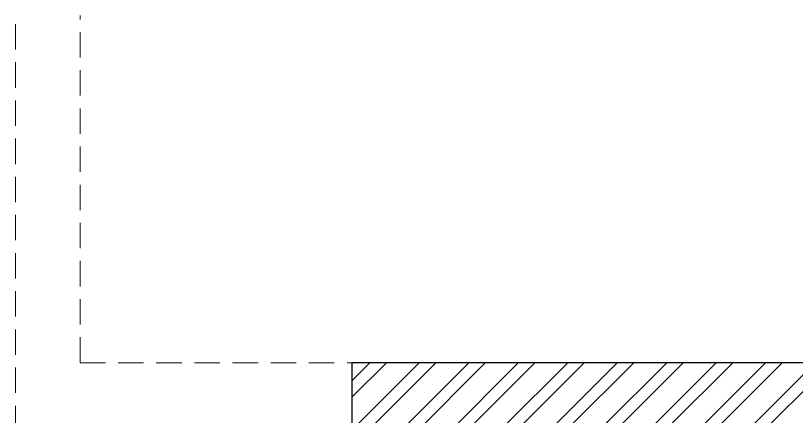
# Model space of a CAD drawing. Header units: feet. Extents: x 5142741 to 5149029, y -5286973 to -5271198.
# Drawn here: x 5142741 to 5145528, y -5272627 to -5271198 of the extents above; entities that cross this region are included whole.
import ezdxf

# ---------------------------------------------------------------- set-up
doc = ezdxf.new("R2010")
doc.units = ezdxf.units.FT
doc.header["$LTSCALE"] = 33
doc.header["$MEASUREMENT"] = 0
doc.linetypes.add('a_p6_plan_L18$0$HIDDEN', pattern=[0.375, 0.25, -0.125])
doc.layers.add('A-WALL', color=1, linetype='Continuous')
for name, color, linetype, lineweight in [('beam', 90, 'Continuous', 9), ('LENS-DIM', 252, 'Continuous', 5), ('LN-HATCH', 251, 'Continuous', 0)]:
    doc.layers.add(name, color=color, linetype=linetype, lineweight=lineweight)

# ---------------------------------------------------------------- blocks, each defined once
blk = doc.blocks.new('A$C3f2096d8')
at = {"layer": 'LN-HATCH'}
h = blk.add_hatch(dxfattribs=at)
h.set_pattern_fill('ANSI32', color=256, scale=333, angle=180)
h.set_pattern_definition([(225, (-5057525.5818798, 5274698.09700584), (88.29995930067012, -88.29995930067015), []), (225, (-5057584.448519235, 5274698.09700584), (88.29995930067012, -88.29995930067015), [])])
h.paths.add_polyline_path([(4187, -13107), (4187, -12443), (3908, -12443), (3908, 230), (-526, 230), (-526, -3012), (-376, -3012), (-376, -390), (0, -390), (0, 0), (3546, 0), (3546, -3000), (3678, -3000), (3678, -12443), (3578, -12443), (3578, -12807), (3533, -12807), (3533, -13107)])
h.paths.add_polyline_path([(-526, -12406), (-170, -12406), (-170, -12806), (107, -12806), (107, -13107), (-526, -13107)], flags=17)
h.paths.add_polyline_path([(-526, -6570), (3, -6570), (3, -5930), (-526, -5930)], flags=17)
at = {"layer": 'A-WALL'}
blk.add_lwpolyline([(4187, -13107), (4187, -12443), (3908, -12443), (3908, 230), (-526, 230), (-526, -3012), (-376, -3012), (-376, -390), (0, -390), (0, 0), (3546, 0), (3546, -3000), (3678, -3000), (3678, -12443), (3578, -12443), (3578, -12807), (3533, -12807), (3533, -13107)], close=True, dxfattribs=at)
at = {"layer": 'beam', "linetype": 'a_p6_plan_L18$0$HIDDEN', "lineweight": 5, "ltscale": 11}
for points in [[(-1726, -14307), (-1726, 1467.318749347701)], [(-1496, 230), (-1496, 1468.382573286071)], [(-1496, 230), (-526, 230)]]:
    blk.add_lwpolyline(points, dxfattribs=at)

msp = doc.modelspace()

# ---------------------------------------------------------------- block references
at = {"layer": 'LENS-DIM', "color": 2}
msp.add_blockref('A$C3f2096d8', (5144467.385737868, -5272666.100451187), dxfattribs=at)

doc.saveas('drawing.dxf')
